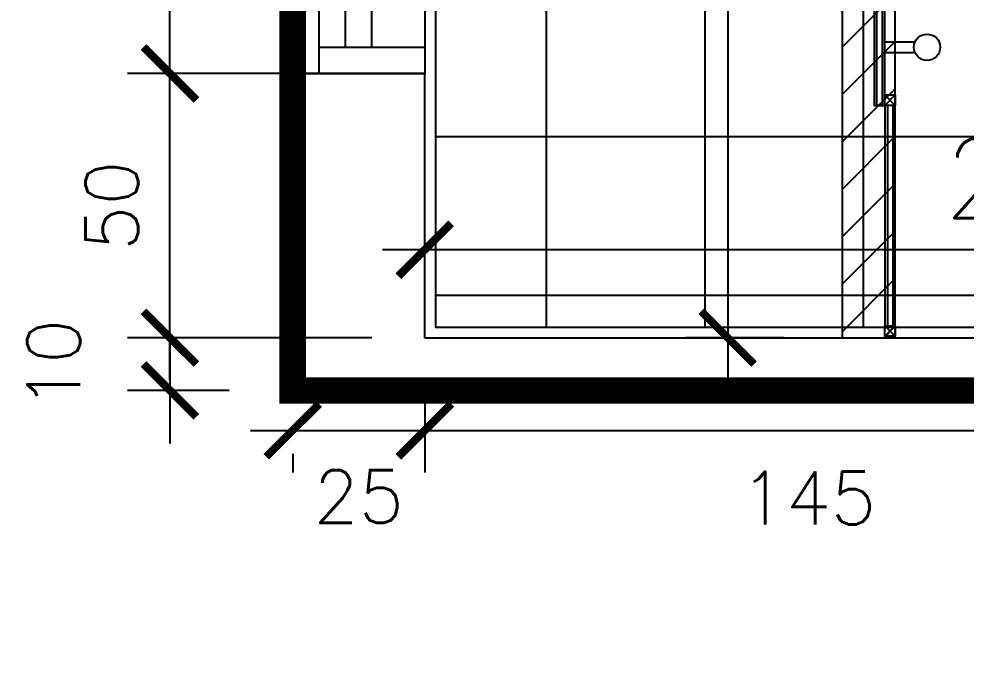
# Model space of a CAD drawing. Header units: centimetres. Extents: x -1797 to 2001, y -8788 to 1856.
# Drawn here: x -1027.4 to -848.2, y -7765.4 to -7640 of the extents above; entities that cross this region are included whole.
import ezdxf
from ezdxf.xclip import XClip

# ---------------------------------------------------------------- set-up
doc = ezdxf.new("R2010")
doc.units = ezdxf.units.CM
doc.header["$LTSCALE"] = 100
doc.header["$MEASUREMENT"] = 0
doc.header["$XCLIPFRAME"] = 0
doc.header["$PDMODE"] = 35
doc.linetypes.add('HIDDEN', pattern=[0.375, 0.25, -0.125])
for name, color, linetype in [('A0-01 FLOOR PLANS$0$DOOR', 1, 'Continuous'), ('A0-01 FLOOR PLANS$0$THRESHOLD', 8, 'Continuous'), ('A0-01 FLOOR PLANS$0$TILE', 252, 'Continuous'), ('A0-01 FLOOR PLANS$0$WALL-01', 7, 'Continuous'), ('A0-01 FLOOR PLANS$0$WALL-03', 2, 'Continuous'), ('A0-01 FLOOR PLANS$0$WINDOW', 1, 'Continuous'), ('DIM', 1, 'Continuous'), ('HIDDEN -03', 8, 'HIDDEN'), ('ID_Flooring_01', 123, 'Continuous'), ('ID_Flooring_02', 127, 'Continuous'), ('WALL-01', 7, 'Continuous')]:
    doc.layers.add(name, color=color, linetype=linetype)
doc.styles.add('22', font='romans.shx')
doc.dimstyles.new('100', dxfattribs={"dimtxt": 15, "dimasz": 10, "dimexe": 8, "dimexo": 12, "dimgap": 6, "dimtad": 1, "dimdec": 0, "dimzin": 0, "dimdsep": 46, "dimtxsty": '22', "dimblk": 'ARCHTICK', "dimcen": 30, "dimdle": 8, "dimclrd": 1, "dimclre": 1, "dimclrt": 2, "dimadec": 0, "dimazin": 0, "dimtfac": 1, "dimtdec": 0, "dimtmove": 2, "dimatfit": 3, "dimldrblk": 'OBLIQUE', "dimfxl": 100, "dimtolj": 1, "dimtzin": 0, "dimarcsym": 0})

# ---------------------------------------------------------------- blocks, each defined once
blk = doc.blocks.new('A0-01 FLOOR PLANS$0$ALW05')
at = {"layer": 'A0-01 FLOOR PLANS$0$WINDOW'}
for p, q in [((-1775, 2578), (-1775, 2648)), ((-1770, 2578), (-1770, 2648)), ((-1765, 2578), (-1765, 2648)), ((-1755, 2648), (-1755, 2578))]:
    blk.add_line(p, q, dxfattribs=at)
for points in [[(-1775, 2653), (-1755, 2653), (-1755, 2648), (-1775, 2648)], [(-1775, 2578), (-1755, 2578), (-1755, 2573), (-1775, 2573)]]:
    blk.add_lwpolyline(points, close=True, dxfattribs=at)
blk = doc.blocks.new('A0-01 FLOOR PLANS')
at = {"layer": 'A0-01 FLOOR PLANS$0$THRESHOLD', "transparency": 33554687}
h = blk.add_hatch(dxfattribs=at)
h.set_pattern_fill('ANSI31', color=256, scale=2, angle=360)
h.set_pattern_definition([(45, (3339.3046, 6237.317), (-4.490128, 4.490128), [])])
h.paths.add_polyline_path([(-1676, 2683), (-1676, 2523), (-1666, 2523), (-1666, 2683)])
at = {"layer": 'A0-01 FLOOR PLANS$0$DOOR'}
for p, q in [((-1668, 2578.97), (-1662.29, 2578.97)), ((-1668, 2576.97), (-1662.29, 2576.97)), ((-1666, 2566.97), (-1668, 2568.97)), ((-1668, 2566.97), (-1666, 2568.97)), ((-1667.5, 2566.97), (-1667.5, 2525.27)), ((-1666.5, 2566.97), (-1666.5, 2525.27)), ((-1666, 2523.27), (-1668, 2525.27)), ((-1668, 2523.27), (-1666, 2525.27))]:
    blk.add_line(p, q, dxfattribs=at)
blk.add_lwpolyline([(-1668, 2568.97), (-1668, 2646.97), (-1670, 2646.97), (-1670, 2566.97), (-1668, 2566.97)], dxfattribs=at)
for points in [[(-1668.5, 2566.97), (-1669.5, 2566.97), (-1669.5, 2646.97), (-1668.5, 2646.97)], [(-1668, 2568.97), (-1666, 2568.97), (-1666, 2566.97), (-1668, 2566.97)], [(-1668, 2566.97), (-1668, 2525.27), (-1666, 2525.27), (-1666, 2566.97)], [(-1668, 2525.27), (-1666, 2525.27), (-1666, 2523.27), (-1668, 2523.27)]]:
    blk.add_lwpolyline(points, close=True, dxfattribs=at)
blk.add_circle((-1660, 2577.97), 2.5, dxfattribs=at)
at = {"layer": 'A0-01 FLOOR PLANS$0$TILE', "color": 8}
for p, q in [((-1676, 2523), (-1676, 2683)), ((-1666, 2523), (-1666, 2683))]:
    blk.add_line(p, q, dxfattribs=at)
at = {"layer": 'A0-01 FLOOR PLANS$0$WALL-01'}
for p, q in [((-1780, 2573), (-1755, 2573)), ((-1780, 2458), (-1780, 2573)), ((-1755, 2523), (-1755, 2573)), ((-1755, 2523), (-1609.98, 2523))]:
    blk.add_line(p, q, dxfattribs=at)
at = {"layer": 'A0-01 FLOOR PLANS$0$WALL-03'}
blk.add_line((-1780, 2653), (-1780, 2573), dxfattribs=at)
at = {"layer": 'A0-01 FLOOR PLANS$0$WINDOW'}
blk.add_blockref('A0-01 FLOOR PLANS$0$ALW05', (0, 0), dxfattribs=at)
blk = doc.blocks.new('_ARCHTICK')
at = {"color": 0, "linetype": 'ByBlock', "const_width": 0.15}
blk.add_lwpolyline([(-0.5, -0.5), (0.5, 0.5)], dxfattribs=at)
blk = doc.blocks.new('*D366')
at = {"layer": 'Defpoints', "color": 0, "transparency": 16777216}
for p in [(-950.58, -7683.72), (-950.58, -7700.37), (-715.58, -7700.37)]:
    blk.add_point(p, dxfattribs=at)
at = {"layer": 'WALL-01', "color": 1, "lineweight": -2, "transparency": 16777216}
for p, q in [((-950.58, -7688.37), (-950.58, -7675.72)), ((-715.58, -7688.37), (-715.58, -7675.72)), ((-707.58, -7683.72), (-958.58, -7683.72))]:
    blk.add_line(p, q, dxfattribs=at)
at = {"layer": 'WALL-01', "color": 1, "lineweight": -2, "transparency": 16777216, "xscale": 10, "yscale": 10, "zscale": 10, "rotation": 180}
blk.add_blockref('_ARCHTICK', (-950.58, -7683.72), dxfattribs=at)
at = {"layer": 'WALL-01', "color": 1, "lineweight": -2, "transparency": 16777216, "xscale": 10, "yscale": 10, "zscale": 10}
blk.add_blockref('_ARCHTICK', (-715.58, -7683.72), dxfattribs=at)
at = {"layer": 'WALL-01', "color": 2, "transparency": 16777216, "insert": (-833.08, -7670.22), "char_height": 15, "attachment_point": 5, "style": '22'}
blk.add_mtext('\\A1;235', dxfattribs=at)
blk = doc.blocks.new('_OBLIQUE')
at = {"color": 0, "linetype": 'ByBlock'}
blk.add_line((-0.5, -0.5), (0.5, 0.5), dxfattribs=at)
blk = doc.blocks.new('*D367')
at = {"layer": 'Defpoints', "color": 0, "transparency": 16777216}
for p in [(-870.58, -7540.37), (-893.29, -7700.37), (-870.58, -7700.37)]:
    blk.add_point(p, dxfattribs=at)
at = {"layer": 'WALL-01', "color": 1, "lineweight": -2, "transparency": 16777216}
for p, q in [((-893.29, -7532.37), (-893.29, -7708.37)), ((-882.58, -7540.37), (-901.29, -7540.37)), ((-882.58, -7700.37), (-901.29, -7700.37))]:
    blk.add_line(p, q, dxfattribs=at)
at = {"layer": 'WALL-01', "color": 1, "lineweight": -2, "transparency": 16777216, "xscale": 10, "yscale": 10, "zscale": 10}
for p, rotation in [((-893.29, -7540.37), 90), ((-893.29, -7700.37), 270)]:
    blk.add_blockref('_ARCHTICK', p, dxfattribs=dict(at, rotation=rotation))
at = {"layer": 'WALL-01', "color": 2, "transparency": 16777216, "insert": (-906.79, -7620.37), "char_height": 15, "attachment_point": 5, "rotation": 90, "style": '22'}
blk.add_mtext('\\A1;160', dxfattribs=at)
blk = doc.blocks.new('*D456')
at = {"layer": 'Defpoints', "color": 0, "transparency": 16777216}
for p in [(-998.8, -7650.37), (-950.58, -7650.37), (-948.58, -7700.37)]:
    blk.add_point(p, dxfattribs=at)
at = {"layer": 'DIM', "color": 1, "lineweight": -2, "transparency": 16777216}
for p, q in [((-998.8, -7708.37), (-998.8, -7642.37)), ((-962.58, -7650.37), (-1006.8, -7650.37)), ((-960.58, -7700.37), (-1006.8, -7700.37))]:
    blk.add_line(p, q, dxfattribs=at)
at = {"layer": 'DIM', "color": 1, "lineweight": -2, "transparency": 16777216, "xscale": 10, "yscale": 10, "zscale": 10}
for p, rotation in [((-998.8, -7650.37), 90), ((-998.8, -7700.37), 270)]:
    blk.add_blockref('_ARCHTICK', p, dxfattribs=dict(at, rotation=rotation))
at = {"layer": 'DIM', "color": 2, "transparency": 16777216, "insert": (-1009.8, -7675.37), "char_height": 10, "attachment_point": 5, "rotation": 90, "style": '22'}
blk.add_mtext('\\A1;50', dxfattribs=at)
blk = doc.blocks.new('*D457')
at = {"layer": 'Defpoints', "color": 0, "transparency": 16777216}
for p in [(-998.8, -7570.37), (-950.58, -7570.37), (-950.58, -7650.37)]:
    blk.add_point(p, dxfattribs=at)
at = {"layer": 'DIM', "color": 1, "lineweight": -2, "transparency": 16777216}
for p, q in [((-998.8, -7658.37), (-998.8, -7562.37)), ((-962.58, -7570.37), (-1006.8, -7570.37)), ((-962.58, -7650.37), (-1006.8, -7650.37))]:
    blk.add_line(p, q, dxfattribs=at)
at = {"layer": 'DIM', "color": 1, "lineweight": -2, "transparency": 16777216, "xscale": 10, "yscale": 10, "zscale": 10}
for p, rotation in [((-998.8, -7570.37), 90), ((-998.8, -7650.37), 270)]:
    blk.add_blockref('_ARCHTICK', p, dxfattribs=dict(at, rotation=rotation))
at = {"layer": 'DIM', "color": 2, "transparency": 16777216, "insert": (-1009.8, -7610.37), "char_height": 10, "attachment_point": 5, "rotation": 90, "style": '22'}
blk.add_mtext('\\A1;80', dxfattribs=at)
blk = doc.blocks.new('*D901')
at = {"layer": 'Defpoints', "color": 0, "transparency": 16777216}
for p in [(-948.58, -7700.37), (-998.8, -7710.37), (-975.58, -7710.37)]:
    blk.add_point(p, dxfattribs=at)
at = {"layer": 'DIM', "color": 1, "lineweight": -2, "transparency": 16777216}
for p, q in [((-998.8, -7700.37), (-998.8, -7690.37)), ((-960.58, -7700.37), (-1006.8, -7700.37)), ((-998.8, -7700.37), (-998.8, -7710.37)), ((-987.58, -7710.37), (-1006.8, -7710.37)), ((-998.8, -7710.37), (-998.8, -7720.37))]:
    blk.add_line(p, q, dxfattribs=at)
at = {"layer": 'DIM', "color": 1, "lineweight": -2, "transparency": 16777216, "xscale": 10, "yscale": 10, "zscale": 10}
for p, rotation in [((-998.8, -7700.37), 270), ((-998.8, -7710.37), 90)]:
    blk.add_blockref('_ARCHTICK', p, dxfattribs=dict(at, rotation=rotation))
at = {"layer": 'DIM', "color": 2, "transparency": 16777216, "insert": (-1020.8, -7705.37), "char_height": 10, "attachment_point": 5, "rotation": 90, "style": '22'}
blk.add_mtext('\\A1;10', dxfattribs=at)
blk = doc.blocks.new('*D903')
at = {"layer": 'Defpoints', "color": 0, "transparency": 16777216}
for p in [(-950.58, -7700.37), (-975.58, -7710.37), (-950.58, -7717.91)]:
    blk.add_point(p, dxfattribs=at)
at = {"layer": 'DIM', "color": 1, "lineweight": -2, "transparency": 16777216}
for p, q in [((-950.58, -7712.37), (-950.58, -7725.91)), ((-983.58, -7717.91), (-942.58, -7717.91)), ((-975.58, -7722.37), (-975.58, -7725.91))]:
    blk.add_line(p, q, dxfattribs=at)
at = {"layer": 'DIM', "color": 1, "lineweight": -2, "transparency": 16777216, "xscale": 10, "yscale": 10, "zscale": 10, "rotation": 180}
blk.add_blockref('_ARCHTICK', (-975.58, -7717.91), dxfattribs=at)
at = {"layer": 'DIM', "color": 1, "lineweight": -2, "transparency": 16777216, "xscale": 10, "yscale": 10, "zscale": 10}
blk.add_blockref('_ARCHTICK', (-950.58, -7717.91), dxfattribs=at)
at = {"layer": 'DIM', "color": 2, "transparency": 16777216, "insert": (-963.08, -7730.44), "char_height": 10, "attachment_point": 5, "style": '22'}
blk.add_mtext('\\A1;25', dxfattribs=at)
blk = doc.blocks.new('*D905')
at = {"layer": 'Defpoints', "color": 0, "transparency": 16777216}
for p in [(-950.58, -7700.37), (-805.55, -7705.37), (-805.55, -7717.91)]:
    blk.add_point(p, dxfattribs=at)
at = {"layer": 'DIM', "color": 1, "lineweight": -2, "transparency": 16777216}
for p, q in [((-950.58, -7712.37), (-950.58, -7725.91)), ((-958.58, -7717.91), (-797.55, -7717.91)), ((-805.55, -7717.37), (-805.55, -7725.91))]:
    blk.add_line(p, q, dxfattribs=at)
at = {"layer": 'DIM', "color": 1, "lineweight": -2, "transparency": 16777216, "xscale": 10, "yscale": 10, "zscale": 10, "rotation": 180}
blk.add_blockref('_ARCHTICK', (-950.58, -7717.91), dxfattribs=at)
at = {"layer": 'DIM', "color": 1, "lineweight": -2, "transparency": 16777216, "xscale": 10, "yscale": 10, "zscale": 10}
blk.add_blockref('_ARCHTICK', (-805.55, -7717.91), dxfattribs=at)
at = {"layer": 'DIM', "color": 2, "transparency": 16777216, "insert": (-878.06, -7730.72), "char_height": 10, "attachment_point": 5, "style": '22'}
blk.add_mtext('\\A1;145', dxfattribs=at)

msp = doc.modelspace()

# ---------------------------------------------------------------- linework, layer by layer
at = {"layer": 'HIDDEN -03', "color": 6, "linetype": 'HIDDEN', "const_width": 5}
msp.add_lwpolyline([(-705.58, -7515.37), (-975.58, -7515.37), (-975.58, -7710.37), (-705.58, -7710.37)], close=True, dxfattribs=at)
at = {"layer": 'ID_Flooring_01'}
msp.add_lwpolyline([(-717.58, -7542.37), (-948.58, -7542.37), (-948.58, -7698.37), (-717.58, -7698.37)], close=True, dxfattribs=at)
at = {"layer": 'ID_Flooring_02'}
for p, q in [((-927.58, -7698.37), (-927.58, -7542.37)), ((-897.58, -7698.37), (-897.58, -7542.37)), ((-867.58, -7698.37), (-867.58, -7542.37)), ((-717.58, -7662.37), (-948.58, -7662.37)), ((-717.58, -7692.37), (-948.58, -7692.37))]:
    msp.add_line(p, q, dxfattribs=at)

# ---------------------------------------------------------------- block references
ref = msp.add_blockref('A0-01 FLOOR PLANS', (804.42, -10223.37), dxfattribs=at)
XClip(ref).set_block_clipping_path([(-1780, 2513.0000000001), (-1510, 2708)])

# ---------------------------------------------------------------- dimensions: what is measured, and where the dimension line sits
at = {"layer": 'DIM'}
for base, p1, p2, picture, middle in [((-998.8, -7570.37), (-950.58, -7650.37), (-950.58, -7570.37), '*D457', (-1009.8, -7610.37)), ((-998.8, -7650.37), (-948.58, -7700.37), (-950.58, -7650.37), '*D456', (-1009.8, -7675.37)), ((-998.8, -7710.37), (-948.58, -7700.37), (-975.58, -7710.37), '*D901', (-1020.8, -7705.37))]:
    dim = msp.add_linear_dim(base=base, p1=p1, p2=p2, angle=90, dimstyle='100', override={"dimtxt": 10}, dxfattribs=at)
    dim.commit()
    dim.dimension.update_dxf_attribs({"geometry": picture, "text_midpoint": middle})
for base, p1, p2, picture, middle in [((-950.58, -7717.91), (-975.58, -7710.37), (-950.58, -7700.37), '*D903', (-963.08, -7730.44)), ((-805.55, -7717.91), (-950.58, -7700.37), (-805.55, -7705.37), '*D905', (-878.06, -7730.72))]:
    dim = msp.add_linear_dim(base=base, p1=p1, p2=p2, dimstyle='100', override={"dimtxt": 10}, dxfattribs=at)
    dim.commit()
    dim.dimension.update_dxf_attribs({"geometry": picture, "text_midpoint": middle, "dimtype": 160})
at = {"layer": 'WALL-01'}
dim = msp.add_linear_dim(base=(-893.29, -7700.37), p1=(-870.58, -7540.37), p2=(-870.58, -7700.37), angle=90, dimstyle='100', override={"dimfxl": 0.075}, dxfattribs=at)
dim.commit()
dim.dimension.update_dxf_attribs({"geometry": '*D367', "text_midpoint": (-906.79, -7620.37)})
dim = msp.add_linear_dim(base=(-950.58, -7683.72), p1=(-715.58, -7700.37), p2=(-950.58, -7700.37), dimstyle='100', override={"dimfxl": 0.075}, dxfattribs=at)
dim.commit()
dim.dimension.update_dxf_attribs({"geometry": '*D366', "text_midpoint": (-833.08, -7670.22)})

doc.saveas('drawing.dxf')
